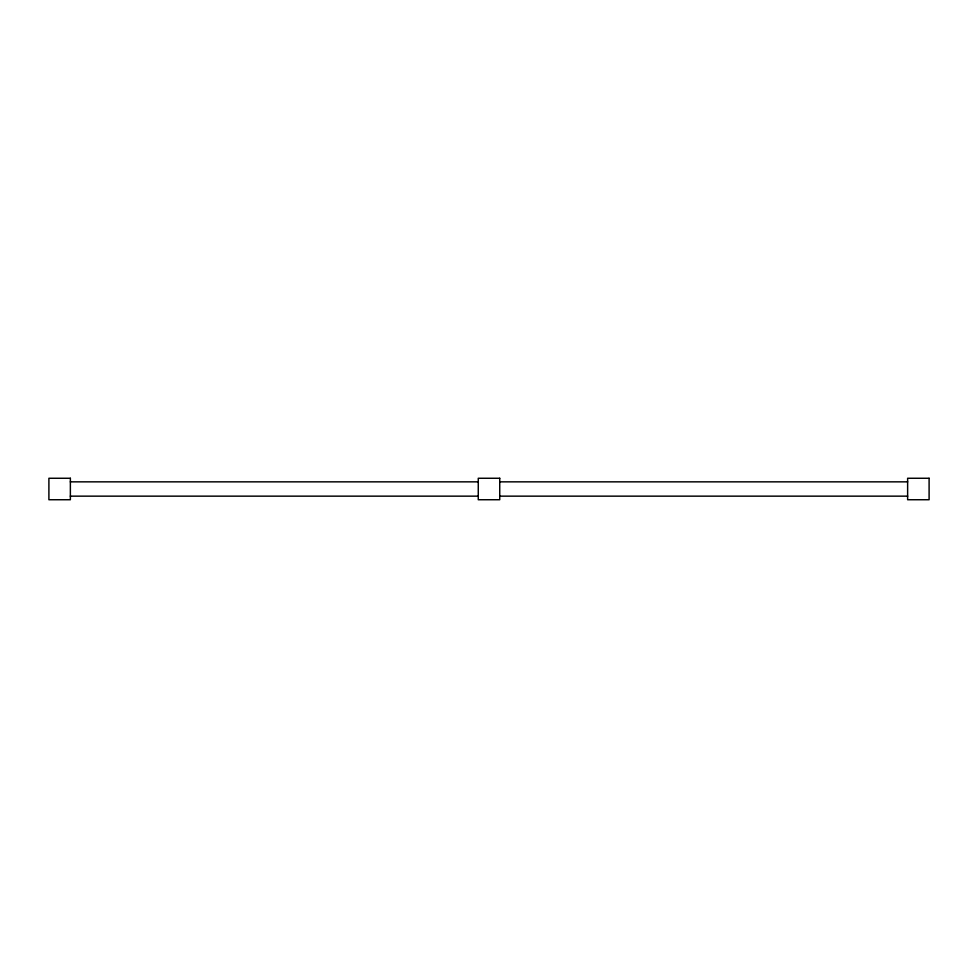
<?xml version="1.0" encoding="UTF-8"?>
<svg xmlns="http://www.w3.org/2000/svg" width="978" height="978" viewBox="0 0 978 978"><rect width="100%" height="100%" fill="white"/><g stroke="black" fill="none" stroke-linecap="round" stroke-linejoin="round"><path stroke-width="1.47" d="M70.33 481.848L478.303 481.848M499.697 481.848L907.67 481.848M70.33 496.152L478.303 496.152M499.697 496.152L907.67 496.152M70.367 478.266L48.9 478.266L48.9 499.734L70.367 499.734L70.367 478.266M499.734 478.266L478.266 478.266L478.266 499.734L499.734 499.734L499.734 478.266M929.1 478.266L907.633 478.266L907.633 499.734L929.1 499.734L929.1 478.266"/></g></svg>
